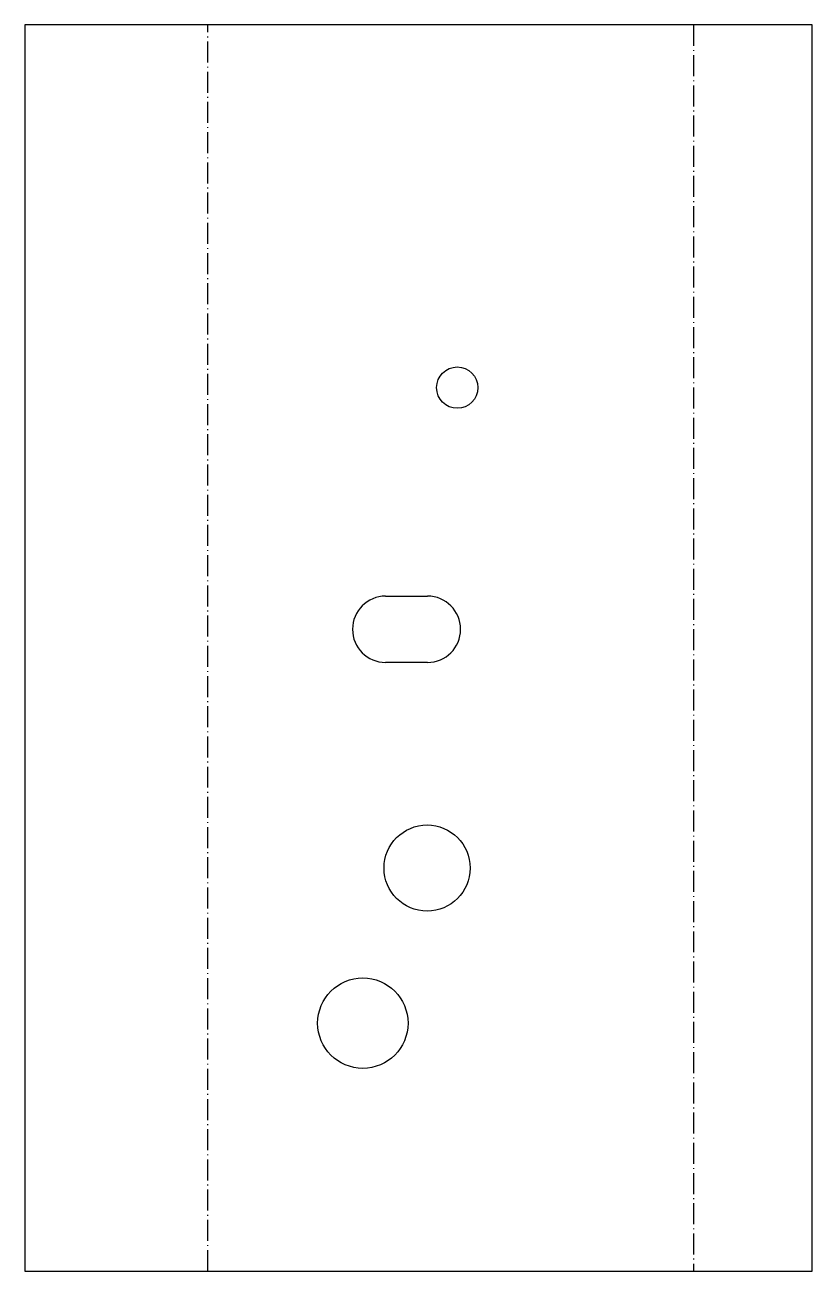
# Model space of a CAD drawing. Header units: millimetres. Extents: x -27 to 69, y 0 to 151.
import ezdxf

# ---------------------------------------------------------------- set-up
doc = ezdxf.new("R2010")
doc.units = ezdxf.units.MM
doc.linetypes.add('DASHDOT', pattern=[3.556, 2.54, -0.508, 0, -0.508])
doc.layers.add('BEND', color=7, linetype='Continuous')
doc.layers.add('CUT', color=7, linetype='Continuous')

msp = doc.modelspace()

# ---------------------------------------------------------------- linework, layer by layer
at = {"layer": 'BEND', "color": 4, "linetype": 'DASHDOT'}
for p, q in [((-4.52, 0), (-4.52, 150.79)), ((54.28, 150.79), (54.28, 0))]:
    msp.add_line(p, q, dxfattribs=at)
at = {"layer": 'CUT'}
for p, q in [((-26.66, 150.79), (-26.66, 0)), ((68.64, 150.79), (-26.66, 150.79)), ((68.64, 0), (68.64, 150.79)), ((17.01, 81.67), (22.08, 81.67)), ((22.08, 73.64), (17.01, 73.64)), ((-26.66, 0), (68.64, 0))]:
    msp.add_line(p, q, dxfattribs=at)
for centre, radius in [((25.68, 106.9), 2.5), ((22.03, 48.77), 5.21), ((14.25, 30), 5.47)]:
    msp.add_circle(centre, radius, dxfattribs=at)
for centre, start, end in [((17.01, 77.66), 90, -90), ((22.08, 77.66), -90, 90)]:
    msp.add_arc(centre, 4.01, start, end, dxfattribs=at)

doc.saveas('drawing.dxf')
